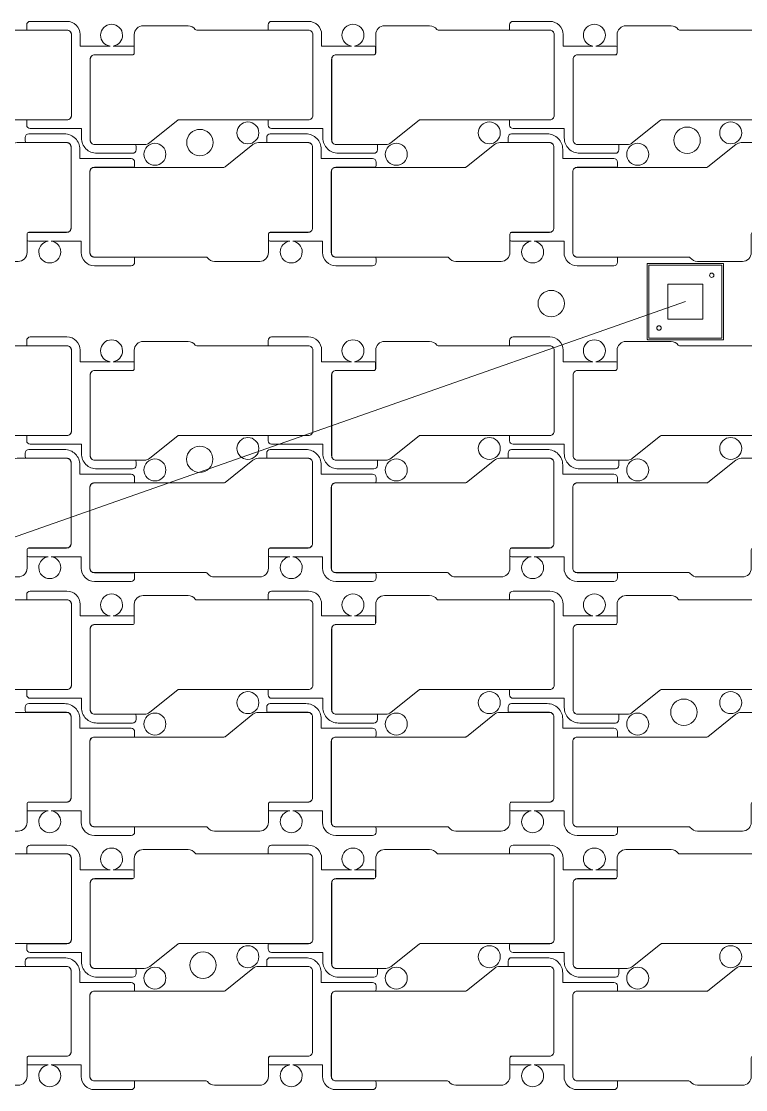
# Model space of a CAD drawing. Extents: x 2541 to 3941, y 2348 to 3338.
# Drawn here: x 3122.2 to 3204.6, y 2909.3 to 3030.9 of the extents above; entities that cross this region are included whole.
import ezdxf

# ---------------------------------------------------------------- set-up
doc = ezdxf.new("R2010")
doc.units = 0
doc.layers.get('0').update_dxf_attribs({"lineweight": 0})
doc.layers.add('備註', color=1, linetype='Continuous', lineweight=0)

msp = doc.modelspace()

# ---------------------------------------------------------------- linework, layer by layer
for p, q in [((3195.73134, 2996.98726), (3195.73134, 3000.98726)), ((3195.73134, 3000.98726), (3199.73134, 3000.98726)), ((3199.73134, 3000.98726), (3199.73134, 2996.98726)), ((3199.73134, 2996.98726), (3195.73134, 2996.98726))]:
    msp.add_line(p, q)
at = {"linetype": 'Continuous'}
for points in [[(3102.55029, 3017.36154), (3102.55029, 3026.56142, -0.414219), (3103.05042, 3027.06155), (3107.35739, 3027.06155, 0.414223), (3107.55739, 3027.26155), (3107.55739, 3029.36634, -0.414215), (3108.55739, 3030.36634), (3113.69429, 3030.36634, -0.24029), (3114.50392, 3029.95374, 0.240069), (3114.66536, 3029.87155), (3127.37041, 3029.87155, -0.414366), (3127.87028, 3029.37142), (3127.87028, 3020.17154, -0.414365), (3127.37041, 3019.67142), (3112.62088, 3019.67142, 0.170771), (3112.49567, 3019.62738), (3109.32472, 3017.08163, -0.170765), (3108.69862, 3016.86142), (3103.05042, 3016.86142, -0.414218)], [(3130.02029, 3017.36154), (3130.02029, 3026.56142, -0.414219), (3130.52042, 3027.06155), (3134.82739, 3027.06155, 0.414223), (3135.02739, 3027.26155), (3135.02739, 3029.36634, -0.414215), (3136.02739, 3030.36634), (3141.16429, 3030.36634, -0.24029), (3141.97392, 3029.95374, 0.240069), (3142.13536, 3029.87155), (3154.84041, 3029.87155, -0.414366), (3155.34028, 3029.37142), (3155.34028, 3020.17154, -0.414365), (3154.84041, 3019.67142), (3140.09088, 3019.67142, 0.170771), (3139.96567, 3019.62738), (3136.79472, 3017.08163, -0.170765), (3136.16862, 3016.86142), (3130.52042, 3016.86142, -0.414218)], [(3157.49029, 3017.36154), (3157.49029, 3026.56142, -0.414219), (3157.99042, 3027.06155), (3162.29739, 3027.06155, 0.414223), (3162.49739, 3027.26155), (3162.49739, 3029.36634, -0.414215), (3163.49739, 3030.36634), (3168.63429, 3030.36634, -0.24029), (3169.44392, 3029.95374, 0.240069), (3169.60536, 3029.87155), (3182.31041, 3029.87155, -0.414366), (3182.81028, 3029.37142), (3182.81028, 3020.17154, -0.414365), (3182.31041, 3019.67142), (3167.56088, 3019.67142, 0.170771), (3167.43567, 3019.62738), (3164.26472, 3017.08163, -0.170765), (3163.63862, 3016.86142), (3157.99042, 3016.86142, -0.414218)], [(3184.96029, 3017.36154), (3184.96029, 3026.56142, -0.414219), (3185.46042, 3027.06155), (3189.76739, 3027.06155, 0.414223), (3189.96739, 3027.26155), (3189.96739, 3029.36634, -0.414215), (3190.96739, 3030.36634), (3196.10429, 3030.36634, -0.24029), (3196.91392, 3029.95374, 0.240069), (3197.07536, 3029.87155), (3209.78041, 3029.87155, -0.414366), (3210.28028, 3029.37142), (3210.28028, 3020.17154, -0.414365), (3209.78041, 3019.67142), (3195.03088, 3019.67142, 0.170771), (3194.90567, 3019.62738), (3191.73472, 3017.08163, -0.170765), (3191.10862, 3016.86142), (3185.46042, 3016.86142, -0.414218)], [(3146.7017, 3018.18753, -0.414215), (3147.9522, 3019.43803, -0.414215), (3149.2027, 3018.18753, -0.414215), (3147.9522, 3016.93703, -0.414215)], [(3174.1717, 3018.18753, -0.414215), (3175.4222, 3019.43803, -0.414215), (3176.6727, 3018.18753, -0.414215), (3175.4222, 3016.93703, -0.414215)], [(3201.6417, 3018.18753, -0.414215), (3202.8922, 3019.43803, -0.414215), (3204.1427, 3018.18753, -0.414215), (3202.8922, 3016.93703, -0.414215)], [(3140.99623, 3017.08431, -0.414215), (3142.49623, 3018.58431, -0.414215), (3143.99623, 3017.08431, -0.414215), (3142.49623, 3015.58431, -0.414215)], [(3196.43271, 3017.34745, -0.414215), (3197.93271, 3018.84745, -0.414215), (3199.43271, 3017.34745, -0.414215), (3197.93271, 3015.84745, -0.414215)], [(3102.51359, 3004.56141), (3102.51359, 3013.76129, -0.414365), (3103.01346, 3014.26142), (3117.76299, 3014.26142, 0.170771), (3117.8882, 3014.30545), (3121.05915, 3016.8512, -0.170765), (3121.68525, 3017.07142), (3127.33346, 3017.07142, -0.414218), (3127.83358, 3016.57129), (3127.83358, 3007.37141, -0.414219), (3127.33346, 3006.87129), (3123.02648, 3006.87129, 0.414223), (3122.82648, 3006.67129), (3122.82648, 3004.56649, -0.414215), (3121.82648, 3003.56649), (3116.68959, 3003.56649, -0.24029), (3115.87995, 3003.97909, 0.240069), (3115.71851, 3004.06128), (3103.01346, 3004.06128, -0.414366)], [(3129.98359, 3004.56141), (3129.98359, 3013.76129, -0.414365), (3130.48346, 3014.26142), (3145.23299, 3014.26142, 0.170771), (3145.3582, 3014.30545), (3148.52915, 3016.8512, -0.170765), (3149.15525, 3017.07142), (3154.80346, 3017.07142, -0.414218), (3155.30358, 3016.57129), (3155.30358, 3007.37141, -0.414219), (3154.80346, 3006.87129), (3150.49648, 3006.87129, 0.414223), (3150.29648, 3006.67129), (3150.29648, 3004.56649, -0.414215), (3149.29648, 3003.56649), (3144.15959, 3003.56649, -0.24029), (3143.34995, 3003.97909, 0.240069), (3143.18851, 3004.06128), (3130.48346, 3004.06128, -0.414366)], [(3136.12117, 3015.7453, -0.414215), (3137.37167, 3016.9958, -0.414215), (3138.62217, 3015.7453, -0.414215), (3137.37167, 3014.4948, -0.414215)], [(3157.45359, 3004.56141), (3157.45359, 3013.76129, -0.414365), (3157.95346, 3014.26142), (3172.70299, 3014.26142, 0.170771), (3172.8282, 3014.30545), (3175.99915, 3016.8512, -0.170765), (3176.62525, 3017.07142), (3182.27346, 3017.07142, -0.414218), (3182.77358, 3016.57129), (3182.77358, 3007.37141, -0.414219), (3182.27346, 3006.87129), (3177.96648, 3006.87129, 0.414223), (3177.76648, 3006.67129), (3177.76648, 3004.56649, -0.414215), (3176.76648, 3003.56649), (3171.62959, 3003.56649, -0.24029), (3170.81995, 3003.97909, 0.240069), (3170.65851, 3004.06128), (3157.95346, 3004.06128, -0.414366)], [(3163.59117, 3015.7453, -0.414215), (3164.84167, 3016.9958, -0.414215), (3166.09217, 3015.7453, -0.414215), (3164.84167, 3014.4948, -0.414215)], [(3184.92359, 3004.56141), (3184.92359, 3013.76129, -0.414365), (3185.42346, 3014.26142), (3200.17299, 3014.26142, 0.170771), (3200.2982, 3014.30545), (3203.46915, 3016.8512, -0.170765), (3204.09525, 3017.07142), (3209.74346, 3017.07142, -0.414218), (3210.24358, 3016.57129), (3210.24358, 3007.37141, -0.414219), (3209.74346, 3006.87129), (3205.43648, 3006.87129, 0.414223), (3205.23648, 3006.67129), (3205.23648, 3004.56649, -0.414215), (3204.23648, 3003.56649), (3199.09959, 3003.56649, -0.24029), (3198.28995, 3003.97909, 0.240069), (3198.12851, 3004.06128), (3185.42346, 3004.06128, -0.414366)], [(3191.06117, 3015.7453, -0.414215), (3192.31167, 3016.9958, -0.414215), (3193.56217, 3015.7453, -0.414215), (3192.31167, 3014.4948, -0.414215)], [(3193.38134, 2994.73726), (3193.38134, 3003.23726, -0.414228), (3193.48134, 3003.33726), (3201.98134, 3003.33726, -0.414228), (3202.08134, 3003.23726), (3202.08134, 2994.73726, -0.414228), (3201.98134, 2994.63726), (3193.48134, 2994.63726, -0.414228)], [(3200.48134, 3001.98726, -0.414222), (3200.73134, 3002.23726, -0.414222), (3200.98134, 3001.98726, -0.414222), (3200.73134, 3001.73726, -0.414222)], [(3180.97279, 2998.76271, -0.414215), (3182.47279, 3000.26271, -0.414215), (3183.97279, 2998.76271, -0.414215), (3182.47279, 2997.26271, -0.414215)], [(3194.48134, 2995.98726, -0.414222), (3194.73134, 2996.23726, -0.414222), (3194.98134, 2995.98726, -0.414222), (3194.73134, 2995.73726, -0.414222)], [(3102.55029, 2981.45154), (3102.55029, 2990.65142, -0.414219), (3103.05042, 2991.15155), (3107.35739, 2991.15155, 0.414223), (3107.55739, 2991.35155), (3107.55739, 2993.45634, -0.414215), (3108.55739, 2994.45634), (3113.69429, 2994.45634, -0.24029), (3114.50392, 2994.04374, 0.240069), (3114.66536, 2993.96155), (3127.37041, 2993.96155, -0.414366), (3127.87028, 2993.46142), (3127.87028, 2984.26154, -0.414365), (3127.37041, 2983.76142), (3112.62088, 2983.76142, 0.170771), (3112.49567, 2983.71738), (3109.32472, 2981.17163, -0.170765), (3108.69862, 2980.95142), (3103.05042, 2980.95142, -0.414218)], [(3130.02029, 2981.45154), (3130.02029, 2990.65142, -0.414219), (3130.52042, 2991.15155), (3134.82739, 2991.15155, 0.414223), (3135.02739, 2991.35155), (3135.02739, 2993.45634, -0.414215), (3136.02739, 2994.45634), (3141.16429, 2994.45634, -0.24029), (3141.97392, 2994.04374, 0.240069), (3142.13536, 2993.96155), (3154.84041, 2993.96155, -0.414366), (3155.34028, 2993.46142), (3155.34028, 2984.26154, -0.414365), (3154.84041, 2983.76142), (3140.09088, 2983.76142, 0.170771), (3139.96567, 2983.71738), (3136.79472, 2981.17163, -0.170765), (3136.16862, 2980.95142), (3130.52042, 2980.95142, -0.414218)], [(3157.49029, 2981.45154), (3157.49029, 2990.65142, -0.414219), (3157.99042, 2991.15155), (3162.29739, 2991.15155, 0.414223), (3162.49739, 2991.35155), (3162.49739, 2993.45634, -0.414215), (3163.49739, 2994.45634), (3168.63429, 2994.45634, -0.24029), (3169.44392, 2994.04374, 0.240069), (3169.60536, 2993.96155), (3182.31041, 2993.96155, -0.414366), (3182.81028, 2993.46142), (3182.81028, 2984.26154, -0.414365), (3182.31041, 2983.76142), (3167.56088, 2983.76142, 0.170771), (3167.43567, 2983.71738), (3164.26472, 2981.17163, -0.170765), (3163.63862, 2980.95142), (3157.99042, 2980.95142, -0.414218)], [(3184.96029, 2981.45154), (3184.96029, 2990.65142, -0.414219), (3185.46042, 2991.15155), (3189.76739, 2991.15155, 0.414223), (3189.96739, 2991.35155), (3189.96739, 2993.45634, -0.414215), (3190.96739, 2994.45634), (3196.10429, 2994.45634, -0.24029), (3196.91392, 2994.04374, 0.240069), (3197.07536, 2993.96155), (3209.78041, 2993.96155, -0.414366), (3210.28028, 2993.46142), (3210.28028, 2984.26154, -0.414365), (3209.78041, 2983.76142), (3195.03088, 2983.76142, 0.170771), (3194.90567, 2983.71738), (3191.73472, 2981.17163, -0.170765), (3191.10862, 2980.95142), (3185.46042, 2980.95142, -0.414218)], [(3146.7017, 2982.27753, -0.414215), (3147.9522, 2983.52803, -0.414215), (3149.2027, 2982.27753, -0.414215), (3147.9522, 2981.02703, -0.414215)], [(3174.1717, 2982.27753, -0.414215), (3175.4222, 2983.52803, -0.414215), (3176.6727, 2982.27753, -0.414215), (3175.4222, 2981.02703, -0.414215)], [(3201.6417, 2982.27753, -0.414215), (3202.8922, 2983.52803, -0.414215), (3204.1427, 2982.27753, -0.414215), (3202.8922, 2981.02703, -0.414215)], [(3140.97432, 2981.04408, -0.414215), (3142.47432, 2982.54408, -0.414215), (3143.97432, 2981.04408, -0.414215), (3142.47432, 2979.54408, -0.414215)], [(3102.51359, 2968.65141), (3102.51359, 2977.85129, -0.414365), (3103.01346, 2978.35142), (3117.76299, 2978.35142, 0.170771), (3117.8882, 2978.39545), (3121.05915, 2980.9412, -0.170765), (3121.68525, 2981.16142), (3127.33346, 2981.16142, -0.414218), (3127.83358, 2980.66129), (3127.83358, 2971.46141, -0.414219), (3127.33346, 2970.96129), (3123.02648, 2970.96129, 0.414223), (3122.82648, 2970.76129), (3122.82648, 2968.65649, -0.414215), (3121.82648, 2967.65649), (3116.68959, 2967.65649, -0.24029), (3115.87995, 2968.06909, 0.240069), (3115.71851, 2968.15128), (3103.01346, 2968.15128, -0.414366)], [(3129.98359, 2968.65141), (3129.98359, 2977.85129, -0.414365), (3130.48346, 2978.35142), (3145.23299, 2978.35142, 0.170771), (3145.3582, 2978.39545), (3148.52915, 2980.9412, -0.170765), (3149.15525, 2981.16142), (3154.80346, 2981.16142, -0.414218), (3155.30358, 2980.66129), (3155.30358, 2971.46141, -0.414219), (3154.80346, 2970.96129), (3150.49648, 2970.96129, 0.414223), (3150.29648, 2970.76129), (3150.29648, 2968.65649, -0.414215), (3149.29648, 2967.65649), (3144.15959, 2967.65649, -0.24029), (3143.34995, 2968.06909, 0.240069), (3143.18851, 2968.15128), (3130.48346, 2968.15128, -0.414366)], [(3136.12117, 2979.8353, -0.414215), (3137.37167, 2981.0858, -0.414215), (3138.62217, 2979.8353, -0.414215), (3137.37167, 2978.5848, -0.414215)], [(3157.45359, 2968.65141), (3157.45359, 2977.85129, -0.414365), (3157.95346, 2978.35142), (3172.70299, 2978.35142, 0.170771), (3172.8282, 2978.39545), (3175.99915, 2980.9412, -0.170765), (3176.62525, 2981.16142), (3182.27346, 2981.16142, -0.414218), (3182.77358, 2980.66129), (3182.77358, 2971.46141, -0.414219), (3182.27346, 2970.96129), (3177.96648, 2970.96129, 0.414223), (3177.76648, 2970.76129), (3177.76648, 2968.65649, -0.414215), (3176.76648, 2967.65649), (3171.62959, 2967.65649, -0.24029), (3170.81995, 2968.06909, 0.240069), (3170.65851, 2968.15128), (3157.95346, 2968.15128, -0.414366)], [(3163.59117, 2979.8353, -0.414215), (3164.84167, 2981.0858, -0.414215), (3166.09217, 2979.8353, -0.414215), (3164.84167, 2978.5848, -0.414215)], [(3184.92359, 2968.65141), (3184.92359, 2977.85129, -0.414365), (3185.42346, 2978.35142), (3200.17299, 2978.35142, 0.170771), (3200.2982, 2978.39545), (3203.46915, 2980.9412, -0.170765), (3204.09525, 2981.16142), (3209.74346, 2981.16142, -0.414218), (3210.24358, 2980.66129), (3210.24358, 2971.46141, -0.414219), (3209.74346, 2970.96129), (3205.43648, 2970.96129, 0.414223), (3205.23648, 2970.76129), (3205.23648, 2968.65649, -0.414215), (3204.23648, 2967.65649), (3199.09959, 2967.65649, -0.24029), (3198.28995, 2968.06909, 0.240069), (3198.12851, 2968.15128), (3185.42346, 2968.15128, -0.414366)], [(3191.06117, 2979.8353, -0.414215), (3192.31167, 2981.0858, -0.414215), (3193.56217, 2979.8353, -0.414215), (3192.31167, 2978.5848, -0.414215)], [(3102.55029, 2952.54154), (3102.55029, 2961.74142, -0.414219), (3103.05042, 2962.24155), (3107.35739, 2962.24155, 0.414223), (3107.55739, 2962.44155), (3107.55739, 2964.54634, -0.414215), (3108.55739, 2965.54634), (3113.69429, 2965.54634, -0.24029), (3114.50392, 2965.13374, 0.240069), (3114.66536, 2965.05155), (3127.37041, 2965.05155, -0.414366), (3127.87028, 2964.55142), (3127.87028, 2955.35154, -0.414365), (3127.37041, 2954.85142), (3112.62088, 2954.85142, 0.170771), (3112.49567, 2954.80738), (3109.32472, 2952.26163, -0.170765), (3108.69862, 2952.04142), (3103.05042, 2952.04142, -0.414218)], [(3130.02029, 2952.54154), (3130.02029, 2961.74142, -0.414219), (3130.52042, 2962.24155), (3134.82739, 2962.24155, 0.414223), (3135.02739, 2962.44155), (3135.02739, 2964.54634, -0.414215), (3136.02739, 2965.54634), (3141.16429, 2965.54634, -0.24029), (3141.97392, 2965.13374, 0.240069), (3142.13536, 2965.05155), (3154.84041, 2965.05155, -0.414366), (3155.34028, 2964.55142), (3155.34028, 2955.35154, -0.414365), (3154.84041, 2954.85142), (3140.09088, 2954.85142, 0.170771), (3139.96567, 2954.80738), (3136.79472, 2952.26163, -0.170765), (3136.16862, 2952.04142), (3130.52042, 2952.04142, -0.414218)], [(3157.49029, 2952.54154), (3157.49029, 2961.74142, -0.414219), (3157.99042, 2962.24155), (3162.29739, 2962.24155, 0.414223), (3162.49739, 2962.44155), (3162.49739, 2964.54634, -0.414215), (3163.49739, 2965.54634), (3168.63429, 2965.54634, -0.24029), (3169.44392, 2965.13374, 0.240069), (3169.60536, 2965.05155), (3182.31041, 2965.05155, -0.414366), (3182.81028, 2964.55142), (3182.81028, 2955.35154, -0.414365), (3182.31041, 2954.85142), (3167.56088, 2954.85142, 0.170771), (3167.43567, 2954.80738), (3164.26472, 2952.26163, -0.170765), (3163.63862, 2952.04142), (3157.99042, 2952.04142, -0.414218)], [(3184.96029, 2952.54154), (3184.96029, 2961.74142, -0.414219), (3185.46042, 2962.24155), (3189.76739, 2962.24155, 0.414223), (3189.96739, 2962.44155), (3189.96739, 2964.54634, -0.414215), (3190.96739, 2965.54634), (3196.10429, 2965.54634, -0.24029), (3196.91392, 2965.13374, 0.240069), (3197.07536, 2965.05155), (3209.78041, 2965.05155, -0.414366), (3210.28028, 2964.55142), (3210.28028, 2955.35154, -0.414365), (3209.78041, 2954.85142), (3195.03088, 2954.85142, 0.170771), (3194.90567, 2954.80738), (3191.73472, 2952.26163, -0.170765), (3191.10862, 2952.04142), (3185.46042, 2952.04142, -0.414218)], [(3146.7017, 2953.36753, -0.414215), (3147.9522, 2954.61803, -0.414215), (3149.2027, 2953.36753, -0.414215), (3147.9522, 2952.11703, -0.414215)], [(3174.1717, 2953.36753, -0.414215), (3175.4222, 2954.61803, -0.414215), (3176.6727, 2953.36753, -0.414215), (3175.4222, 2952.11703, -0.414215)], [(3196.05993, 2952.27325, -0.414215), (3197.55993, 2953.77325, -0.414215), (3199.05993, 2952.27325, -0.414215), (3197.55993, 2950.77325, -0.414215)], [(3201.6417, 2953.36753, -0.414215), (3202.8922, 2954.61803, -0.414215), (3204.1427, 2953.36753, -0.414215), (3202.8922, 2952.11703, -0.414215)], [(3102.51359, 2939.74141), (3102.51359, 2948.94129, -0.414365), (3103.01346, 2949.44142), (3117.76299, 2949.44142, 0.170771), (3117.8882, 2949.48545), (3121.05915, 2952.0312, -0.170765), (3121.68525, 2952.25142), (3127.33346, 2952.25142, -0.414218), (3127.83358, 2951.75129), (3127.83358, 2942.55141, -0.414219), (3127.33346, 2942.05129), (3123.02648, 2942.05129, 0.414223), (3122.82648, 2941.85129), (3122.82648, 2939.74649, -0.414215), (3121.82648, 2938.74649), (3116.68959, 2938.74649, -0.24029), (3115.87995, 2939.15909, 0.240069), (3115.71851, 2939.24128), (3103.01346, 2939.24128, -0.414366)], [(3129.98359, 2939.74141), (3129.98359, 2948.94129, -0.414365), (3130.48346, 2949.44142), (3145.23299, 2949.44142, 0.170771), (3145.3582, 2949.48545), (3148.52915, 2952.0312, -0.170765), (3149.15525, 2952.25142), (3154.80346, 2952.25142, -0.414218), (3155.30358, 2951.75129), (3155.30358, 2942.55141, -0.414219), (3154.80346, 2942.05129), (3150.49648, 2942.05129, 0.414223), (3150.29648, 2941.85129), (3150.29648, 2939.74649, -0.414215), (3149.29648, 2938.74649), (3144.15959, 2938.74649, -0.24029), (3143.34995, 2939.15909, 0.240069), (3143.18851, 2939.24128), (3130.48346, 2939.24128, -0.414366)], [(3157.45359, 2939.74141), (3157.45359, 2948.94129, -0.414365), (3157.95346, 2949.44142), (3172.70299, 2949.44142, 0.170771), (3172.8282, 2949.48545), (3175.99915, 2952.0312, -0.170765), (3176.62525, 2952.25142), (3182.27346, 2952.25142, -0.414218), (3182.77358, 2951.75129), (3182.77358, 2942.55141, -0.414219), (3182.27346, 2942.05129), (3177.96648, 2942.05129, 0.414223), (3177.76648, 2941.85129), (3177.76648, 2939.74649, -0.414215), (3176.76648, 2938.74649), (3171.62959, 2938.74649, -0.24029), (3170.81995, 2939.15909, 0.240069), (3170.65851, 2939.24128), (3157.95346, 2939.24128, -0.414366)], [(3184.92359, 2939.74141), (3184.92359, 2948.94129, -0.414365), (3185.42346, 2949.44142), (3200.17299, 2949.44142, 0.170771), (3200.2982, 2949.48545), (3203.46915, 2952.0312, -0.170765), (3204.09525, 2952.25142), (3209.74346, 2952.25142, -0.414218), (3210.24358, 2951.75129), (3210.24358, 2942.55141, -0.414219), (3209.74346, 2942.05129), (3205.43648, 2942.05129, 0.414223), (3205.23648, 2941.85129), (3205.23648, 2939.74649, -0.414215), (3204.23648, 2938.74649), (3199.09959, 2938.74649, -0.24029), (3198.28995, 2939.15909, 0.240069), (3198.12851, 2939.24128), (3185.42346, 2939.24128, -0.414366)], [(3136.12117, 2950.9253, -0.414215), (3137.37167, 2952.1758, -0.414215), (3138.62217, 2950.9253, -0.414215), (3137.37167, 2949.6748, -0.414215)], [(3163.59117, 2950.9253, -0.414215), (3164.84167, 2952.1758, -0.414215), (3166.09217, 2950.9253, -0.414215), (3164.84167, 2949.6748, -0.414215)], [(3191.06117, 2950.9253, -0.414215), (3192.31167, 2952.1758, -0.414215), (3193.56217, 2950.9253, -0.414215), (3192.31167, 2949.6748, -0.414215)], [(3102.55029, 2923.63154), (3102.55029, 2932.83142, -0.414219), (3103.05042, 2933.33155), (3107.35739, 2933.33155, 0.414223), (3107.55739, 2933.53155), (3107.55739, 2935.63634, -0.414215), (3108.55739, 2936.63634), (3113.69429, 2936.63634, -0.24029), (3114.50392, 2936.22374, 0.240069), (3114.66536, 2936.14155), (3127.37041, 2936.14155, -0.414366), (3127.87028, 2935.64142), (3127.87028, 2926.44154, -0.414365), (3127.37041, 2925.94142), (3112.62088, 2925.94142, 0.170771), (3112.49567, 2925.89738), (3109.32472, 2923.35163, -0.170765), (3108.69862, 2923.13142), (3103.05042, 2923.13142, -0.414218)], [(3130.02029, 2923.63154), (3130.02029, 2932.83142, -0.414219), (3130.52042, 2933.33155), (3134.82739, 2933.33155, 0.414223), (3135.02739, 2933.53155), (3135.02739, 2935.63634, -0.414215), (3136.02739, 2936.63634), (3141.16429, 2936.63634, -0.24029), (3141.97392, 2936.22374, 0.240069), (3142.13536, 2936.14155), (3154.84041, 2936.14155, -0.414366), (3155.34028, 2935.64142), (3155.34028, 2926.44154, -0.414365), (3154.84041, 2925.94142), (3140.09088, 2925.94142, 0.170771), (3139.96567, 2925.89738), (3136.79472, 2923.35163, -0.170765), (3136.16862, 2923.13142), (3130.52042, 2923.13142, -0.414218)], [(3157.49029, 2923.63154), (3157.49029, 2932.83142, -0.414219), (3157.99042, 2933.33155), (3162.29739, 2933.33155, 0.414223), (3162.49739, 2933.53155), (3162.49739, 2935.63634, -0.414215), (3163.49739, 2936.63634), (3168.63429, 2936.63634, -0.24029), (3169.44392, 2936.22374, 0.240069), (3169.60536, 2936.14155), (3182.31041, 2936.14155, -0.414366), (3182.81028, 2935.64142), (3182.81028, 2926.44154, -0.414365), (3182.31041, 2925.94142), (3167.56088, 2925.94142, 0.170771), (3167.43567, 2925.89738), (3164.26472, 2923.35163, -0.170765), (3163.63862, 2923.13142), (3157.99042, 2923.13142, -0.414218)], [(3184.96029, 2923.63154), (3184.96029, 2932.83142, -0.414219), (3185.46042, 2933.33155), (3189.76739, 2933.33155, 0.414223), (3189.96739, 2933.53155), (3189.96739, 2935.63634, -0.414215), (3190.96739, 2936.63634), (3196.10429, 2936.63634, -0.24029), (3196.91392, 2936.22374, 0.240069), (3197.07536, 2936.14155), (3209.78041, 2936.14155, -0.414366), (3210.28028, 2935.64142), (3210.28028, 2926.44154, -0.414365), (3209.78041, 2925.94142), (3195.03088, 2925.94142, 0.170771), (3194.90567, 2925.89738), (3191.73472, 2923.35163, -0.170765), (3191.10862, 2923.13142), (3185.46042, 2923.13142, -0.414218)], [(3146.7017, 2924.45753, -0.414215), (3147.9522, 2925.70803, -0.414215), (3149.2027, 2924.45753, -0.414215), (3147.9522, 2923.20703, -0.414215)], [(3174.1717, 2924.45753, -0.414215), (3175.4222, 2925.70803, -0.414215), (3176.6727, 2924.45753, -0.414215), (3175.4222, 2923.20703, -0.414215)], [(3201.6417, 2924.45753, -0.414215), (3202.8922, 2925.70803, -0.414215), (3204.1427, 2924.45753, -0.414215), (3202.8922, 2923.20703, -0.414215)], [(3141.3471, 2923.49142, -0.414215), (3142.8471, 2924.99142, -0.414215), (3144.3471, 2923.49142, -0.414215), (3142.8471, 2921.99142, -0.414215)], [(3102.51359, 2910.83141), (3102.51359, 2920.03129, -0.414365), (3103.01346, 2920.53142), (3117.76299, 2920.53142, 0.170771), (3117.8882, 2920.57545), (3121.05915, 2923.1212, -0.170765), (3121.68525, 2923.34142), (3127.33346, 2923.34142, -0.414218), (3127.83358, 2922.84129), (3127.83358, 2913.64141, -0.414219), (3127.33346, 2913.14129), (3123.02648, 2913.14129, 0.414223), (3122.82648, 2912.94129), (3122.82648, 2910.83649, -0.414215), (3121.82648, 2909.83649), (3116.68959, 2909.83649, -0.24029), (3115.87995, 2910.24909, 0.240069), (3115.71851, 2910.33128), (3103.01346, 2910.33128, -0.414366)], [(3129.98359, 2910.83141), (3129.98359, 2920.03129, -0.414365), (3130.48346, 2920.53142), (3145.23299, 2920.53142, 0.170771), (3145.3582, 2920.57545), (3148.52915, 2923.1212, -0.170765), (3149.15525, 2923.34142), (3154.80346, 2923.34142, -0.414218), (3155.30358, 2922.84129), (3155.30358, 2913.64141, -0.414219), (3154.80346, 2913.14129), (3150.49648, 2913.14129, 0.414223), (3150.29648, 2912.94129), (3150.29648, 2910.83649, -0.414215), (3149.29648, 2909.83649), (3144.15959, 2909.83649, -0.24029), (3143.34995, 2910.24909, 0.240069), (3143.18851, 2910.33128), (3130.48346, 2910.33128, -0.414366)], [(3136.12117, 2922.0153, -0.414215), (3137.37167, 2923.2658, -0.414215), (3138.62217, 2922.0153, -0.414215), (3137.37167, 2920.7648, -0.414215)], [(3157.45359, 2910.83141), (3157.45359, 2920.03129, -0.414365), (3157.95346, 2920.53142), (3172.70299, 2920.53142, 0.170771), (3172.8282, 2920.57545), (3175.99915, 2923.1212, -0.170765), (3176.62525, 2923.34142), (3182.27346, 2923.34142, -0.414218), (3182.77358, 2922.84129), (3182.77358, 2913.64141, -0.414219), (3182.27346, 2913.14129), (3177.96648, 2913.14129, 0.414223), (3177.76648, 2912.94129), (3177.76648, 2910.83649, -0.414215), (3176.76648, 2909.83649), (3171.62959, 2909.83649, -0.24029), (3170.81995, 2910.24909, 0.240069), (3170.65851, 2910.33128), (3157.95346, 2910.33128, -0.414366)], [(3163.59117, 2922.0153, -0.414215), (3164.84167, 2923.2658, -0.414215), (3166.09217, 2922.0153, -0.414215), (3164.84167, 2920.7648, -0.414215)], [(3184.92359, 2910.83141), (3184.92359, 2920.03129, -0.414365), (3185.42346, 2920.53142), (3200.17299, 2920.53142, 0.170771), (3200.2982, 2920.57545), (3203.46915, 2923.1212, -0.170765), (3204.09525, 2923.34142), (3209.74346, 2923.34142, -0.414218), (3210.24358, 2922.84129), (3210.24358, 2913.64141, -0.414219), (3209.74346, 2913.14129), (3205.43648, 2913.14129, 0.414223), (3205.23648, 2912.94129), (3205.23648, 2910.83649, -0.414215), (3204.23648, 2909.83649), (3199.09959, 2909.83649, -0.24029), (3198.28995, 2910.24909, 0.240069), (3198.12851, 2910.33128), (3185.42346, 2910.33128, -0.414366)], [(3191.06117, 2922.0153, -0.414215), (3192.31167, 2923.2658, -0.414215), (3193.56217, 2922.0153, -0.414215), (3192.31167, 2920.7648, -0.414215)]]:
    msp.add_lwpolyline(points, format="xyb", close=True, dxfattribs=at)
for points in [[(3122.78552, 3019.07142), (3122.78552, 3019.47142, -0.124386), (3122.83352, 3019.66142), (3127.37041, 3019.66142, 0.414365), (3127.88028, 3020.17155), (3127.88028, 3029.37142, 0.414366), (3127.37041, 3029.88155), (3122.83352, 3029.88155, -0.124392), (3122.78552, 3030.07155), (3122.78552, 3030.47155, -0.414218), (3123.18552, 3030.87155), (3127.37041, 3030.87155, -0.414364), (3128.87028, 3029.37091), (3128.87028, 3028.06155), (3132.27174, 3028.06155)], [(3132.27174, 3028.06155, -0.375312), (3131.18909, 3029.30073, -0.414215), (3132.43959, 3030.55123, -0.414215), (3133.69009, 3029.30073, -0.375311), (3132.60743, 3028.06155)], [(3150.25552, 3019.07142), (3150.25552, 3019.47142, -0.124386), (3150.30352, 3019.66142), (3154.84041, 3019.66142, 0.414365), (3155.35028, 3020.17155), (3155.35028, 3029.37142, 0.414366), (3154.84041, 3029.88155), (3150.30352, 3029.88155, -0.124392), (3150.25552, 3030.07155), (3150.25552, 3030.47155, -0.414218), (3150.65552, 3030.87155), (3154.84041, 3030.87155, -0.414364), (3156.34028, 3029.37091), (3156.34028, 3028.06155), (3159.74174, 3028.06155)], [(3159.74174, 3028.06155, -0.375312), (3158.65909, 3029.30073, -0.414215), (3159.90959, 3030.55123, -0.414215), (3161.16009, 3029.30073, -0.375311), (3160.07743, 3028.06155)], [(3177.72552, 3019.07142), (3177.72552, 3019.47142, -0.124386), (3177.77352, 3019.66142), (3182.31041, 3019.66142, 0.414365), (3182.82028, 3020.17155), (3182.82028, 3029.37142, 0.414366), (3182.31041, 3029.88155), (3177.77352, 3029.88155, -0.124392), (3177.72552, 3030.07155), (3177.72552, 3030.47155, -0.414218), (3178.12552, 3030.87155), (3182.31041, 3030.87155, -0.414364), (3183.81028, 3029.37091), (3183.81028, 3028.06155), (3187.21174, 3028.06155)], [(3187.21174, 3028.06155, -0.375312), (3186.12909, 3029.30073, -0.414215), (3187.37959, 3030.55123, -0.414215), (3188.63009, 3029.30073, -0.375311), (3187.54743, 3028.06155)], [(3132.60743, 3028.06155), (3134.82739, 3028.06155, -0.124388), (3135.01739, 3028.01354), (3135.01739, 3027.26155, -0.414224), (3134.82739, 3027.07155), (3130.52042, 3027.07155, 0.414218), (3130.01029, 3026.56142), (3130.01029, 3017.36154, 0.414217), (3130.52042, 3016.85142), (3135.17939, 3016.85142, -0.124388), (3135.22739, 3016.66142), (3135.22739, 3016.26142, -0.414218), (3134.82739, 3015.86142), (3130.77029, 3015.86142, -0.414215), (3129.02029, 3017.61142), (3129.02029, 3018.67142), (3123.18552, 3018.67142, -0.414218), (3122.78552, 3019.07142)], [(3160.07743, 3028.06155), (3162.29739, 3028.06155, -0.124388), (3162.48739, 3028.01354), (3162.48739, 3027.26155, -0.414224), (3162.29739, 3027.07155), (3157.99042, 3027.07155, 0.414218), (3157.48029, 3026.56142), (3157.48029, 3017.36154, 0.414217), (3157.99042, 3016.85142), (3162.64939, 3016.85142, -0.124388), (3162.69739, 3016.66142), (3162.69739, 3016.26142, -0.414218), (3162.29739, 3015.86142), (3158.24029, 3015.86142, -0.414215), (3156.49029, 3017.61142), (3156.49029, 3018.67142), (3150.65552, 3018.67142, -0.414218), (3150.25552, 3019.07142)], [(3187.54743, 3028.06155), (3189.76739, 3028.06155, -0.124388), (3189.95739, 3028.01354), (3189.95739, 3027.26155, -0.414224), (3189.76739, 3027.07155), (3185.46042, 3027.07155, 0.414218), (3184.95029, 3026.56142), (3184.95029, 3017.36154, 0.414217), (3185.46042, 3016.85142), (3190.11939, 3016.85142, -0.124388), (3190.16739, 3016.66142), (3190.16739, 3016.26142, -0.414218), (3189.76739, 3015.86142), (3185.71029, 3015.86142, -0.414215), (3183.96029, 3017.61142), (3183.96029, 3018.67142), (3178.12552, 3018.67142, -0.414218), (3177.72552, 3019.07142)], [(3122.62648, 3017.27142), (3122.62648, 3017.67142, -0.414218), (3123.02648, 3018.07142), (3127.08358, 3018.07142, -0.414215), (3128.83358, 3016.32142), (3128.83358, 3015.26142), (3134.66836, 3015.26142, -0.414218), (3135.06836, 3014.86142), (3135.06836, 3014.46142, -0.124388), (3135.02035, 3014.27142), (3130.48346, 3014.27142, 0.414365), (3129.97359, 3013.76129), (3129.97359, 3004.56142, 0.414366), (3130.48346, 3004.05128), (3135.02035, 3004.05128, -0.124388), (3135.06836, 3003.86128), (3135.06836, 3003.46128, -0.414218), (3134.66836, 3003.06128), (3130.48346, 3003.06128, -0.414364), (3128.98359, 3004.56192), (3128.98359, 3005.87129), (3125.58213, 3005.87129)], [(3150.09648, 3017.27142), (3150.09648, 3017.67142, -0.414218), (3150.49648, 3018.07142), (3154.55358, 3018.07142, -0.414215), (3156.30358, 3016.32142), (3156.30358, 3015.26142), (3162.13836, 3015.26142, -0.414218), (3162.53836, 3014.86142), (3162.53836, 3014.46142, -0.124388), (3162.49035, 3014.27142), (3157.95346, 3014.27142, 0.414365), (3157.44359, 3013.76129), (3157.44359, 3004.56142, 0.414366), (3157.95346, 3004.05128), (3162.49035, 3004.05128, -0.124388), (3162.53836, 3003.86128), (3162.53836, 3003.46128, -0.414218), (3162.13836, 3003.06128), (3157.95346, 3003.06128, -0.414364), (3156.45359, 3004.56192), (3156.45359, 3005.87129), (3153.05213, 3005.87129)], [(3177.56648, 3017.27142), (3177.56648, 3017.67142, -0.414218), (3177.96648, 3018.07142), (3182.02358, 3018.07142, -0.414215), (3183.77358, 3016.32142), (3183.77358, 3015.26142), (3189.60836, 3015.26142, -0.414218), (3190.00836, 3014.86142), (3190.00836, 3014.46142, -0.124388), (3189.96035, 3014.27142), (3185.42346, 3014.27142, 0.414365), (3184.91359, 3013.76129), (3184.91359, 3004.56142, 0.414366), (3185.42346, 3004.05128), (3189.96035, 3004.05128, -0.124388), (3190.00836, 3003.86128), (3190.00836, 3003.46128, -0.414218), (3189.60836, 3003.06128), (3185.42346, 3003.06128, -0.414364), (3183.92359, 3004.56192), (3183.92359, 3005.87129), (3180.52213, 3005.87129)], [(3125.24644, 3005.87129), (3123.02648, 3005.87129, -0.124386), (3122.83648, 3005.91929), (3122.83648, 3006.67129, -0.414224), (3123.02648, 3006.86129), (3127.33346, 3006.86129, 0.414218), (3127.84358, 3007.37141), (3127.84358, 3016.57129, 0.414217), (3127.33346, 3017.08142), (3122.67448, 3017.08142, -0.124392), (3122.62648, 3017.27142)], [(3152.71644, 3005.87129), (3150.49648, 3005.87129, -0.124386), (3150.30648, 3005.91929), (3150.30648, 3006.67129, -0.414224), (3150.49648, 3006.86129), (3154.80346, 3006.86129, 0.414218), (3155.31358, 3007.37141), (3155.31358, 3016.57129, 0.414217), (3154.80346, 3017.08142), (3150.14448, 3017.08142, -0.124392), (3150.09648, 3017.27142)], [(3180.18644, 3005.87129), (3177.96648, 3005.87129, -0.124386), (3177.77648, 3005.91929), (3177.77648, 3006.67129, -0.414224), (3177.96648, 3006.86129), (3182.27346, 3006.86129, 0.414218), (3182.78358, 3007.37141), (3182.78358, 3016.57129, 0.414217), (3182.27346, 3017.08142), (3177.61448, 3017.08142, -0.124392), (3177.56648, 3017.27142)], [(3125.58213, 3005.87129, -0.375312), (3126.66479, 3004.6321, -0.414215), (3125.41429, 3003.3816, -0.414215), (3124.16379, 3004.6321, -0.375311), (3125.24644, 3005.87129)], [(3153.05213, 3005.87129, -0.375312), (3154.13479, 3004.6321, -0.414215), (3152.88429, 3003.3816, -0.414215), (3151.63379, 3004.6321, -0.375311), (3152.71644, 3005.87129)], [(3180.52213, 3005.87129, -0.375312), (3181.60479, 3004.6321, -0.414215), (3180.35429, 3003.3816, -0.414215), (3179.10379, 3004.6321, -0.375311), (3180.18644, 3005.87129)], [(3122.78552, 2983.16142), (3122.78552, 2983.56142, -0.124386), (3122.83352, 2983.75142), (3127.37041, 2983.75142, 0.414365), (3127.88028, 2984.26155), (3127.88028, 2993.46142, 0.414366), (3127.37041, 2993.97155), (3122.83352, 2993.97155, -0.124392), (3122.78552, 2994.16155), (3122.78552, 2994.56155, -0.414218), (3123.18552, 2994.96155), (3127.37041, 2994.96155, -0.414364), (3128.87028, 2993.46091), (3128.87028, 2992.15155), (3132.27174, 2992.15155)], [(3150.25552, 2983.16142), (3150.25552, 2983.56142, -0.124386), (3150.30352, 2983.75142), (3154.84041, 2983.75142, 0.414365), (3155.35028, 2984.26155), (3155.35028, 2993.46142, 0.414366), (3154.84041, 2993.97155), (3150.30352, 2993.97155, -0.124392), (3150.25552, 2994.16155), (3150.25552, 2994.56155, -0.414218), (3150.65552, 2994.96155), (3154.84041, 2994.96155, -0.414364), (3156.34028, 2993.46091), (3156.34028, 2992.15155), (3159.74174, 2992.15155)], [(3177.72552, 2983.16142), (3177.72552, 2983.56142, -0.124386), (3177.77352, 2983.75142), (3182.31041, 2983.75142, 0.414365), (3182.82028, 2984.26155), (3182.82028, 2993.46142, 0.414366), (3182.31041, 2993.97155), (3177.77352, 2993.97155, -0.124392), (3177.72552, 2994.16155), (3177.72552, 2994.56155, -0.414218), (3178.12552, 2994.96155), (3182.31041, 2994.96155, -0.414364), (3183.81028, 2993.46091), (3183.81028, 2992.15155), (3187.21174, 2992.15155)], [(3132.27174, 2992.15155, -0.375312), (3131.18909, 2993.39073, -0.414215), (3132.43959, 2994.64123, -0.414215), (3133.69009, 2993.39073, -0.375311), (3132.60743, 2992.15155)], [(3159.74174, 2992.15155, -0.375312), (3158.65909, 2993.39073, -0.414215), (3159.90959, 2994.64123, -0.414215), (3161.16009, 2993.39073, -0.375311), (3160.07743, 2992.15155)], [(3187.21174, 2992.15155, -0.375312), (3186.12909, 2993.39073, -0.414215), (3187.37959, 2994.64123, -0.414215), (3188.63009, 2993.39073, -0.375311), (3187.54743, 2992.15155)], [(3132.60743, 2992.15155), (3134.82739, 2992.15155, -0.124388), (3135.01739, 2992.10354), (3135.01739, 2991.35155, -0.414224), (3134.82739, 2991.16155), (3130.52042, 2991.16155, 0.414218), (3130.01029, 2990.65142), (3130.01029, 2981.45154, 0.414217), (3130.52042, 2980.94142), (3135.17939, 2980.94142, -0.124388), (3135.22739, 2980.75142), (3135.22739, 2980.35142, -0.414218), (3134.82739, 2979.95142), (3130.77029, 2979.95142, -0.414215), (3129.02029, 2981.70142), (3129.02029, 2982.76142), (3123.18552, 2982.76142, -0.414218), (3122.78552, 2983.16142)], [(3160.07743, 2992.15155), (3162.29739, 2992.15155, -0.124388), (3162.48739, 2992.10354), (3162.48739, 2991.35155, -0.414224), (3162.29739, 2991.16155), (3157.99042, 2991.16155, 0.414218), (3157.48029, 2990.65142), (3157.48029, 2981.45154, 0.414217), (3157.99042, 2980.94142), (3162.64939, 2980.94142, -0.124388), (3162.69739, 2980.75142), (3162.69739, 2980.35142, -0.414218), (3162.29739, 2979.95142), (3158.24029, 2979.95142, -0.414215), (3156.49029, 2981.70142), (3156.49029, 2982.76142), (3150.65552, 2982.76142, -0.414218), (3150.25552, 2983.16142)], [(3187.54743, 2992.15155), (3189.76739, 2992.15155, -0.124388), (3189.95739, 2992.10354), (3189.95739, 2991.35155, -0.414224), (3189.76739, 2991.16155), (3185.46042, 2991.16155, 0.414218), (3184.95029, 2990.65142), (3184.95029, 2981.45154, 0.414217), (3185.46042, 2980.94142), (3190.11939, 2980.94142, -0.124388), (3190.16739, 2980.75142), (3190.16739, 2980.35142, -0.414218), (3189.76739, 2979.95142), (3185.71029, 2979.95142, -0.414215), (3183.96029, 2981.70142), (3183.96029, 2982.76142), (3178.12552, 2982.76142, -0.414218), (3177.72552, 2983.16142)], [(3122.62648, 2981.36142), (3122.62648, 2981.76142, -0.414218), (3123.02648, 2982.16142), (3127.08358, 2982.16142, -0.414215), (3128.83358, 2980.41142), (3128.83358, 2979.35142), (3134.66836, 2979.35142, -0.414218), (3135.06836, 2978.95142), (3135.06836, 2978.55142, -0.124388), (3135.02035, 2978.36142), (3130.48346, 2978.36142, 0.414365), (3129.97359, 2977.85129), (3129.97359, 2968.65142, 0.414366), (3130.48346, 2968.14128), (3135.02035, 2968.14128, -0.124388), (3135.06836, 2967.95128), (3135.06836, 2967.55128, -0.414218), (3134.66836, 2967.15128), (3130.48346, 2967.15128, -0.414364), (3128.98359, 2968.65192), (3128.98359, 2969.96129), (3125.58213, 2969.96129)], [(3150.09648, 2981.36142), (3150.09648, 2981.76142, -0.414218), (3150.49648, 2982.16142), (3154.55358, 2982.16142, -0.414215), (3156.30358, 2980.41142), (3156.30358, 2979.35142), (3162.13836, 2979.35142, -0.414218), (3162.53836, 2978.95142), (3162.53836, 2978.55142, -0.124388), (3162.49035, 2978.36142), (3157.95346, 2978.36142, 0.414365), (3157.44359, 2977.85129), (3157.44359, 2968.65142, 0.414366), (3157.95346, 2968.14128), (3162.49035, 2968.14128, -0.124388), (3162.53836, 2967.95128), (3162.53836, 2967.55128, -0.414218), (3162.13836, 2967.15128), (3157.95346, 2967.15128, -0.414364), (3156.45359, 2968.65192), (3156.45359, 2969.96129), (3153.05213, 2969.96129)], [(3177.56648, 2981.36142), (3177.56648, 2981.76142, -0.414218), (3177.96648, 2982.16142), (3182.02358, 2982.16142, -0.414215), (3183.77358, 2980.41142), (3183.77358, 2979.35142), (3189.60836, 2979.35142, -0.414218), (3190.00836, 2978.95142), (3190.00836, 2978.55142, -0.124388), (3189.96035, 2978.36142), (3185.42346, 2978.36142, 0.414365), (3184.91359, 2977.85129), (3184.91359, 2968.65142, 0.414366), (3185.42346, 2968.14128), (3189.96035, 2968.14128, -0.124388), (3190.00836, 2967.95128), (3190.00836, 2967.55128, -0.414218), (3189.60836, 2967.15128), (3185.42346, 2967.15128, -0.414364), (3183.92359, 2968.65192), (3183.92359, 2969.96129), (3180.52213, 2969.96129)], [(3125.24644, 2969.96129), (3123.02648, 2969.96129, -0.124386), (3122.83648, 2970.00929), (3122.83648, 2970.76129, -0.414224), (3123.02648, 2970.95129), (3127.33346, 2970.95129, 0.414218), (3127.84358, 2971.46141), (3127.84358, 2980.66129, 0.414217), (3127.33346, 2981.17142), (3122.67448, 2981.17142, -0.124392), (3122.62648, 2981.36142)], [(3152.71644, 2969.96129), (3150.49648, 2969.96129, -0.124386), (3150.30648, 2970.00929), (3150.30648, 2970.76129, -0.414224), (3150.49648, 2970.95129), (3154.80346, 2970.95129, 0.414218), (3155.31358, 2971.46141), (3155.31358, 2980.66129, 0.414217), (3154.80346, 2981.17142), (3150.14448, 2981.17142, -0.124392), (3150.09648, 2981.36142)], [(3180.18644, 2969.96129), (3177.96648, 2969.96129, -0.124386), (3177.77648, 2970.00929), (3177.77648, 2970.76129, -0.414224), (3177.96648, 2970.95129), (3182.27346, 2970.95129, 0.414218), (3182.78358, 2971.46141), (3182.78358, 2980.66129, 0.414217), (3182.27346, 2981.17142), (3177.61448, 2981.17142, -0.124392), (3177.56648, 2981.36142)], [(3125.58213, 2969.96129, -0.375312), (3126.66479, 2968.7221, -0.414215), (3125.41429, 2967.4716, -0.414215), (3124.16379, 2968.7221, -0.375311), (3125.24644, 2969.96129)], [(3153.05213, 2969.96129, -0.375312), (3154.13479, 2968.7221, -0.414215), (3152.88429, 2967.4716, -0.414215), (3151.63379, 2968.7221, -0.375311), (3152.71644, 2969.96129)], [(3180.52213, 2969.96129, -0.375312), (3181.60479, 2968.7221, -0.414215), (3180.35429, 2967.4716, -0.414215), (3179.10379, 2968.7221, -0.375311), (3180.18644, 2969.96129)], [(3122.78552, 2954.25142), (3122.78552, 2954.65142, -0.124386), (3122.83352, 2954.84142), (3127.37041, 2954.84142, 0.414365), (3127.88028, 2955.35155), (3127.88028, 2964.55142, 0.414366), (3127.37041, 2965.06155), (3122.83352, 2965.06155, -0.124392), (3122.78552, 2965.25155), (3122.78552, 2965.65155, -0.414218), (3123.18552, 2966.05155), (3127.37041, 2966.05155, -0.414364), (3128.87028, 2964.55091), (3128.87028, 2963.24155), (3132.27174, 2963.24155)], [(3132.27174, 2963.24155, -0.375312), (3131.18909, 2964.48073, -0.414215), (3132.43959, 2965.73123, -0.414215), (3133.69009, 2964.48073, -0.375311), (3132.60743, 2963.24155)], [(3150.25552, 2954.25142), (3150.25552, 2954.65142, -0.124386), (3150.30352, 2954.84142), (3154.84041, 2954.84142, 0.414365), (3155.35028, 2955.35155), (3155.35028, 2964.55142, 0.414366), (3154.84041, 2965.06155), (3150.30352, 2965.06155, -0.124392), (3150.25552, 2965.25155), (3150.25552, 2965.65155, -0.414218), (3150.65552, 2966.05155), (3154.84041, 2966.05155, -0.414364), (3156.34028, 2964.55091), (3156.34028, 2963.24155), (3159.74174, 2963.24155)], [(3159.74174, 2963.24155, -0.375312), (3158.65909, 2964.48073, -0.414215), (3159.90959, 2965.73123, -0.414215), (3161.16009, 2964.48073, -0.375311), (3160.07743, 2963.24155)], [(3177.72552, 2954.25142), (3177.72552, 2954.65142, -0.124386), (3177.77352, 2954.84142), (3182.31041, 2954.84142, 0.414365), (3182.82028, 2955.35155), (3182.82028, 2964.55142, 0.414366), (3182.31041, 2965.06155), (3177.77352, 2965.06155, -0.124392), (3177.72552, 2965.25155), (3177.72552, 2965.65155, -0.414218), (3178.12552, 2966.05155), (3182.31041, 2966.05155, -0.414364), (3183.81028, 2964.55091), (3183.81028, 2963.24155), (3187.21174, 2963.24155)], [(3187.21174, 2963.24155, -0.375312), (3186.12909, 2964.48073, -0.414215), (3187.37959, 2965.73123, -0.414215), (3188.63009, 2964.48073, -0.375311), (3187.54743, 2963.24155)], [(3132.60743, 2963.24155), (3134.82739, 2963.24155, -0.124388), (3135.01739, 2963.19354), (3135.01739, 2962.44155, -0.414224), (3134.82739, 2962.25155), (3130.52042, 2962.25155, 0.414218), (3130.01029, 2961.74142), (3130.01029, 2952.54154, 0.414217), (3130.52042, 2952.03142), (3135.17939, 2952.03142, -0.124388), (3135.22739, 2951.84142), (3135.22739, 2951.44142, -0.414218), (3134.82739, 2951.04142), (3130.77029, 2951.04142, -0.414215), (3129.02029, 2952.79142), (3129.02029, 2953.85142), (3123.18552, 2953.85142, -0.414218), (3122.78552, 2954.25142)], [(3160.07743, 2963.24155), (3162.29739, 2963.24155, -0.124388), (3162.48739, 2963.19354), (3162.48739, 2962.44155, -0.414224), (3162.29739, 2962.25155), (3157.99042, 2962.25155, 0.414218), (3157.48029, 2961.74142), (3157.48029, 2952.54154, 0.414217), (3157.99042, 2952.03142), (3162.64939, 2952.03142, -0.124388), (3162.69739, 2951.84142), (3162.69739, 2951.44142, -0.414218), (3162.29739, 2951.04142), (3158.24029, 2951.04142, -0.414215), (3156.49029, 2952.79142), (3156.49029, 2953.85142), (3150.65552, 2953.85142, -0.414218), (3150.25552, 2954.25142)], [(3187.54743, 2963.24155), (3189.76739, 2963.24155, -0.124388), (3189.95739, 2963.19354), (3189.95739, 2962.44155, -0.414224), (3189.76739, 2962.25155), (3185.46042, 2962.25155, 0.414218), (3184.95029, 2961.74142), (3184.95029, 2952.54154, 0.414217), (3185.46042, 2952.03142), (3190.11939, 2952.03142, -0.124388), (3190.16739, 2951.84142), (3190.16739, 2951.44142, -0.414218), (3189.76739, 2951.04142), (3185.71029, 2951.04142, -0.414215), (3183.96029, 2952.79142), (3183.96029, 2953.85142), (3178.12552, 2953.85142, -0.414218), (3177.72552, 2954.25142)], [(3122.62648, 2952.45142), (3122.62648, 2952.85142, -0.414218), (3123.02648, 2953.25142), (3127.08358, 2953.25142, -0.414215), (3128.83358, 2951.50142), (3128.83358, 2950.44142), (3134.66836, 2950.44142, -0.414218), (3135.06836, 2950.04142), (3135.06836, 2949.64142, -0.124388), (3135.02035, 2949.45142), (3130.48346, 2949.45142, 0.414365), (3129.97359, 2948.94129), (3129.97359, 2939.74142, 0.414366), (3130.48346, 2939.23128), (3135.02035, 2939.23128, -0.124388), (3135.06836, 2939.04128), (3135.06836, 2938.64128, -0.414218), (3134.66836, 2938.24128), (3130.48346, 2938.24128, -0.414364), (3128.98359, 2939.74192), (3128.98359, 2941.05129), (3125.58213, 2941.05129)], [(3125.24644, 2941.05129), (3123.02648, 2941.05129, -0.124386), (3122.83648, 2941.09929), (3122.83648, 2941.85129, -0.414224), (3123.02648, 2942.04129), (3127.33346, 2942.04129, 0.414218), (3127.84358, 2942.55141), (3127.84358, 2951.75129, 0.414217), (3127.33346, 2952.26142), (3122.67448, 2952.26142, -0.124392), (3122.62648, 2952.45142)], [(3150.09648, 2952.45142), (3150.09648, 2952.85142, -0.414218), (3150.49648, 2953.25142), (3154.55358, 2953.25142, -0.414215), (3156.30358, 2951.50142), (3156.30358, 2950.44142), (3162.13836, 2950.44142, -0.414218), (3162.53836, 2950.04142), (3162.53836, 2949.64142, -0.124388), (3162.49035, 2949.45142), (3157.95346, 2949.45142, 0.414365), (3157.44359, 2948.94129), (3157.44359, 2939.74142, 0.414366), (3157.95346, 2939.23128), (3162.49035, 2939.23128, -0.124388), (3162.53836, 2939.04128), (3162.53836, 2938.64128, -0.414218), (3162.13836, 2938.24128), (3157.95346, 2938.24128, -0.414364), (3156.45359, 2939.74192), (3156.45359, 2941.05129), (3153.05213, 2941.05129)], [(3152.71644, 2941.05129), (3150.49648, 2941.05129, -0.124386), (3150.30648, 2941.09929), (3150.30648, 2941.85129, -0.414224), (3150.49648, 2942.04129), (3154.80346, 2942.04129, 0.414218), (3155.31358, 2942.55141), (3155.31358, 2951.75129, 0.414217), (3154.80346, 2952.26142), (3150.14448, 2952.26142, -0.124392), (3150.09648, 2952.45142)], [(3177.56648, 2952.45142), (3177.56648, 2952.85142, -0.414218), (3177.96648, 2953.25142), (3182.02358, 2953.25142, -0.414215), (3183.77358, 2951.50142), (3183.77358, 2950.44142), (3189.60836, 2950.44142, -0.414218), (3190.00836, 2950.04142), (3190.00836, 2949.64142, -0.124388), (3189.96035, 2949.45142), (3185.42346, 2949.45142, 0.414365), (3184.91359, 2948.94129), (3184.91359, 2939.74142, 0.414366), (3185.42346, 2939.23128), (3189.96035, 2939.23128, -0.124388), (3190.00836, 2939.04128), (3190.00836, 2938.64128, -0.414218), (3189.60836, 2938.24128), (3185.42346, 2938.24128, -0.414364), (3183.92359, 2939.74192), (3183.92359, 2941.05129), (3180.52213, 2941.05129)], [(3180.18644, 2941.05129), (3177.96648, 2941.05129, -0.124386), (3177.77648, 2941.09929), (3177.77648, 2941.85129, -0.414224), (3177.96648, 2942.04129), (3182.27346, 2942.04129, 0.414218), (3182.78358, 2942.55141), (3182.78358, 2951.75129, 0.414217), (3182.27346, 2952.26142), (3177.61448, 2952.26142, -0.124392), (3177.56648, 2952.45142)], [(3125.58213, 2941.05129, -0.375312), (3126.66479, 2939.8121, -0.414215), (3125.41429, 2938.5616, -0.414215), (3124.16379, 2939.8121, -0.375311), (3125.24644, 2941.05129)], [(3153.05213, 2941.05129, -0.375312), (3154.13479, 2939.8121, -0.414215), (3152.88429, 2938.5616, -0.414215), (3151.63379, 2939.8121, -0.375311), (3152.71644, 2941.05129)], [(3180.52213, 2941.05129, -0.375312), (3181.60479, 2939.8121, -0.414215), (3180.35429, 2938.5616, -0.414215), (3179.10379, 2939.8121, -0.375311), (3180.18644, 2941.05129)], [(3122.78552, 2925.34142), (3122.78552, 2925.74142, -0.124386), (3122.83352, 2925.93142), (3127.37041, 2925.93142, 0.414365), (3127.88028, 2926.44155), (3127.88028, 2935.64142, 0.414366), (3127.37041, 2936.15155), (3122.83352, 2936.15155, -0.124392), (3122.78552, 2936.34155), (3122.78552, 2936.74155, -0.414218), (3123.18552, 2937.14155), (3127.37041, 2937.14155, -0.414364), (3128.87028, 2935.64091), (3128.87028, 2934.33155), (3132.27174, 2934.33155)], [(3132.27174, 2934.33155, -0.375312), (3131.18909, 2935.57073, -0.414215), (3132.43959, 2936.82123, -0.414215), (3133.69009, 2935.57073, -0.375311), (3132.60743, 2934.33155)], [(3150.25552, 2925.34142), (3150.25552, 2925.74142, -0.124386), (3150.30352, 2925.93142), (3154.84041, 2925.93142, 0.414365), (3155.35028, 2926.44155), (3155.35028, 2935.64142, 0.414366), (3154.84041, 2936.15155), (3150.30352, 2936.15155, -0.124392), (3150.25552, 2936.34155), (3150.25552, 2936.74155, -0.414218), (3150.65552, 2937.14155), (3154.84041, 2937.14155, -0.414364), (3156.34028, 2935.64091), (3156.34028, 2934.33155), (3159.74174, 2934.33155)], [(3159.74174, 2934.33155, -0.375312), (3158.65909, 2935.57073, -0.414215), (3159.90959, 2936.82123, -0.414215), (3161.16009, 2935.57073, -0.375311), (3160.07743, 2934.33155)], [(3177.72552, 2925.34142), (3177.72552, 2925.74142, -0.124386), (3177.77352, 2925.93142), (3182.31041, 2925.93142, 0.414365), (3182.82028, 2926.44155), (3182.82028, 2935.64142, 0.414366), (3182.31041, 2936.15155), (3177.77352, 2936.15155, -0.124392), (3177.72552, 2936.34155), (3177.72552, 2936.74155, -0.414218), (3178.12552, 2937.14155), (3182.31041, 2937.14155, -0.414364), (3183.81028, 2935.64091), (3183.81028, 2934.33155), (3187.21174, 2934.33155)], [(3187.21174, 2934.33155, -0.375312), (3186.12909, 2935.57073, -0.414215), (3187.37959, 2936.82123, -0.414215), (3188.63009, 2935.57073, -0.375311), (3187.54743, 2934.33155)], [(3132.60743, 2934.33155), (3134.82739, 2934.33155, -0.124388), (3135.01739, 2934.28354), (3135.01739, 2933.53155, -0.414224), (3134.82739, 2933.34155), (3130.52042, 2933.34155, 0.414218), (3130.01029, 2932.83142), (3130.01029, 2923.63154, 0.414217), (3130.52042, 2923.12142), (3135.17939, 2923.12142, -0.124388), (3135.22739, 2922.93142), (3135.22739, 2922.53142, -0.414218), (3134.82739, 2922.13142), (3130.77029, 2922.13142, -0.414215), (3129.02029, 2923.88142), (3129.02029, 2924.94142), (3123.18552, 2924.94142, -0.414218), (3122.78552, 2925.34142)], [(3160.07743, 2934.33155), (3162.29739, 2934.33155, -0.124388), (3162.48739, 2934.28354), (3162.48739, 2933.53155, -0.414224), (3162.29739, 2933.34155), (3157.99042, 2933.34155, 0.414218), (3157.48029, 2932.83142), (3157.48029, 2923.63154, 0.414217), (3157.99042, 2923.12142), (3162.64939, 2923.12142, -0.124388), (3162.69739, 2922.93142), (3162.69739, 2922.53142, -0.414218), (3162.29739, 2922.13142), (3158.24029, 2922.13142, -0.414215), (3156.49029, 2923.88142), (3156.49029, 2924.94142), (3150.65552, 2924.94142, -0.414218), (3150.25552, 2925.34142)], [(3187.54743, 2934.33155), (3189.76739, 2934.33155, -0.124388), (3189.95739, 2934.28354), (3189.95739, 2933.53155, -0.414224), (3189.76739, 2933.34155), (3185.46042, 2933.34155, 0.414218), (3184.95029, 2932.83142), (3184.95029, 2923.63154, 0.414217), (3185.46042, 2923.12142), (3190.11939, 2923.12142, -0.124388), (3190.16739, 2922.93142), (3190.16739, 2922.53142, -0.414218), (3189.76739, 2922.13142), (3185.71029, 2922.13142, -0.414215), (3183.96029, 2923.88142), (3183.96029, 2924.94142), (3178.12552, 2924.94142, -0.414218), (3177.72552, 2925.34142)], [(3122.62648, 2923.54142), (3122.62648, 2923.94142, -0.414218), (3123.02648, 2924.34142), (3127.08358, 2924.34142, -0.414215), (3128.83358, 2922.59142), (3128.83358, 2921.53142), (3134.66836, 2921.53142, -0.414218), (3135.06836, 2921.13142), (3135.06836, 2920.73142, -0.124388), (3135.02035, 2920.54142), (3130.48346, 2920.54142, 0.414365), (3129.97359, 2920.03129), (3129.97359, 2910.83142, 0.414366), (3130.48346, 2910.32128), (3135.02035, 2910.32128, -0.124388), (3135.06836, 2910.13128), (3135.06836, 2909.73128, -0.414218), (3134.66836, 2909.33128), (3130.48346, 2909.33128, -0.414364), (3128.98359, 2910.83192), (3128.98359, 2912.14129), (3125.58213, 2912.14129)], [(3150.09648, 2923.54142), (3150.09648, 2923.94142, -0.414218), (3150.49648, 2924.34142), (3154.55358, 2924.34142, -0.414215), (3156.30358, 2922.59142), (3156.30358, 2921.53142), (3162.13836, 2921.53142, -0.414218), (3162.53836, 2921.13142), (3162.53836, 2920.73142, -0.124388), (3162.49035, 2920.54142), (3157.95346, 2920.54142, 0.414365), (3157.44359, 2920.03129), (3157.44359, 2910.83142, 0.414366), (3157.95346, 2910.32128), (3162.49035, 2910.32128, -0.124388), (3162.53836, 2910.13128), (3162.53836, 2909.73128, -0.414218), (3162.13836, 2909.33128), (3157.95346, 2909.33128, -0.414364), (3156.45359, 2910.83192), (3156.45359, 2912.14129), (3153.05213, 2912.14129)], [(3177.56648, 2923.54142), (3177.56648, 2923.94142, -0.414218), (3177.96648, 2924.34142), (3182.02358, 2924.34142, -0.414215), (3183.77358, 2922.59142), (3183.77358, 2921.53142), (3189.60836, 2921.53142, -0.414218), (3190.00836, 2921.13142), (3190.00836, 2920.73142, -0.124388), (3189.96035, 2920.54142), (3185.42346, 2920.54142, 0.414365), (3184.91359, 2920.03129), (3184.91359, 2910.83142, 0.414366), (3185.42346, 2910.32128), (3189.96035, 2910.32128, -0.124388), (3190.00836, 2910.13128), (3190.00836, 2909.73128, -0.414218), (3189.60836, 2909.33128), (3185.42346, 2909.33128, -0.414364), (3183.92359, 2910.83192), (3183.92359, 2912.14129), (3180.52213, 2912.14129)], [(3125.24644, 2912.14129), (3123.02648, 2912.14129, -0.124386), (3122.83648, 2912.18929), (3122.83648, 2912.94129, -0.414224), (3123.02648, 2913.13129), (3127.33346, 2913.13129, 0.414218), (3127.84358, 2913.64141), (3127.84358, 2922.84129, 0.414217), (3127.33346, 2923.35142), (3122.67448, 2923.35142, -0.124392), (3122.62648, 2923.54142)], [(3152.71644, 2912.14129), (3150.49648, 2912.14129, -0.124386), (3150.30648, 2912.18929), (3150.30648, 2912.94129, -0.414224), (3150.49648, 2913.13129), (3154.80346, 2913.13129, 0.414218), (3155.31358, 2913.64141), (3155.31358, 2922.84129, 0.414217), (3154.80346, 2923.35142), (3150.14448, 2923.35142, -0.124392), (3150.09648, 2923.54142)], [(3180.18644, 2912.14129), (3177.96648, 2912.14129, -0.124386), (3177.77648, 2912.18929), (3177.77648, 2912.94129, -0.414224), (3177.96648, 2913.13129), (3182.27346, 2913.13129, 0.414218), (3182.78358, 2913.64141), (3182.78358, 2922.84129, 0.414217), (3182.27346, 2923.35142), (3177.61448, 2923.35142, -0.124392), (3177.56648, 2923.54142)], [(3125.58213, 2912.14129, -0.375312), (3126.66479, 2910.9021, -0.414215), (3125.41429, 2909.6516, -0.414215), (3124.16379, 2910.9021, -0.375311), (3125.24644, 2912.14129)], [(3153.05213, 2912.14129, -0.375312), (3154.13479, 2910.9021, -0.414215), (3152.88429, 2909.6516, -0.414215), (3151.63379, 2910.9021, -0.375311), (3152.71644, 2912.14129)], [(3180.52213, 2912.14129, -0.375312), (3181.60479, 2910.9021, -0.414215), (3180.35429, 2909.6516, -0.414215), (3179.10379, 2910.9021, -0.375311), (3180.18644, 2912.14129)]]:
    msp.add_lwpolyline(points, format="xyb", dxfattribs=at)
msp.add_lwpolyline([(3193.58134, 2994.83726), (3201.88134, 2994.83726), (3201.88134, 3003.13726), (3193.58134, 3003.13726)], close=True, dxfattribs=at)
for centre in [(3200.73134, 3001.98726), (3194.73134, 2995.98726)]:
    msp.add_circle(centre, 0.25)
at = {"layer": '備註'}
msp.add_line((3197.73134, 2998.98726), (3053.51928, 2948.39962), dxfattribs=at)

doc.saveas('drawing.dxf')
